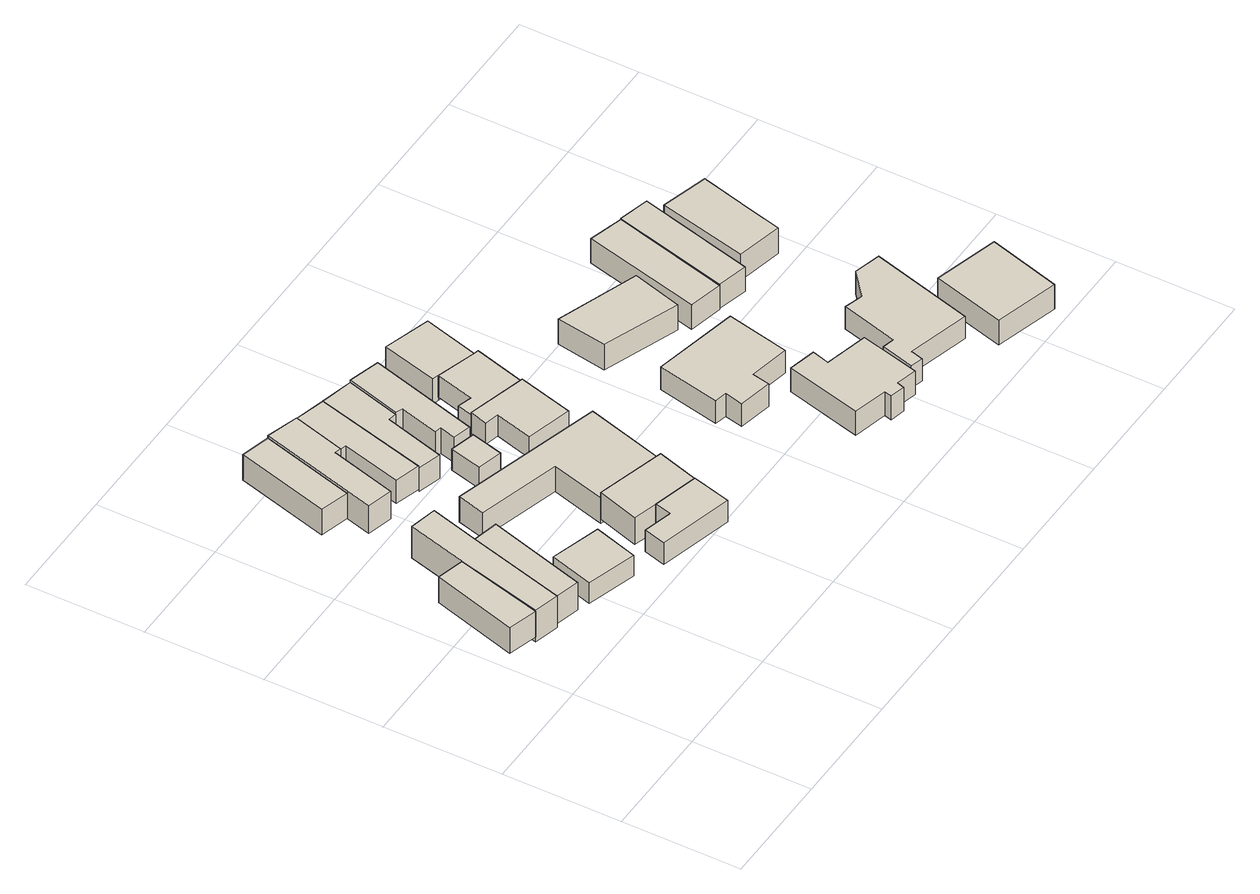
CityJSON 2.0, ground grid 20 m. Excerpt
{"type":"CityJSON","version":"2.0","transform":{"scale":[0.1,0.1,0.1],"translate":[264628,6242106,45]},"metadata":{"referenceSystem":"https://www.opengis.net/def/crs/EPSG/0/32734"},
"CityObjects":{
"building1":{"type":"Building","attributes":{"address":"91 Balfour Street Woodstock 7925 Cape Town","building":"house","building:levels":"1","footprint":{"type":"Polygon"},"plus_code":"CGXJXGXC+XPW","ground_height":49.22,"building_height":4.1,"roof_height":53.32},"geometry":[{"type":"Solid","lod":"1","boundaries":[[[[0,1,2,3]],[[1,4,5,2]],[[4,6,7,5]],[[6,0,3,7]],[[3,2,5,7]],[[6,4,1,0]]]]}]},
"building2":{"type":"Building","attributes":{"address":"93 Balfour Street Woodstock 7925 Cape Town","building":"house","building:levels":"1","footprint":{"type":"Polygon"},"plus_code":"CGXVX7X4+XVW","ground_height":49.3,"building_height":4.1,"roof_height":53.4},"geometry":[{"type":"Solid","lod":"1","boundaries":[[[[8,9,10,11,12,3]],[[9,13,14,11,10]],[[13,15,16,14]],[[15,17,18,16]],[[17,19,20,18]],[[19,8,3,12,20]],[[12,11,14,16,18,20]],[[19,17,15,13,9,8]]]]}]},
"building3":{"type":"Building","attributes":{"address":"95 Balfour Street Woodstock 7925 Cape Town","building":"house","building:levels":"1","footprint":{"type":"Polygon"},"plus_code":"CHX3XJXH+XGW","ground_height":49.3,"building_height":4.1,"roof_height":53.4},"geometry":[{"type":"Solid","lod":"1","boundaries":[[[[21,22,23,11]],[[22,24,25,23]],[[24,26,14,25]],[[26,21,11,14]],[[11,23,25,14]],[[26,24,22,21]]]]}]},
"building4":{"type":"Building","attributes":{"building":"yes","building:levels":"1","footprint":{"type":"Polygon"},"plus_code":"CHX8XRX4+XQX","ground_height":49.95,"building_height":4.1,"roof_height":54.05},"geometry":[{"type":"Solid","lod":"1","boundaries":[[[[27,28,29,30]],[[28,31,32,29]],[[31,33,34,32]],[[33,27,30,34]],[[30,29,32,34]],[[33,31,28,27]]]]}]},
"building5":{"type":"Building","attributes":{"address":"9 Chamberlain Street Woodstock Cape Town","building":"house","building:levels":"1","footprint":{"type":"Polygon"},"plus_code":"CHX5XQXC+X5X","ground_height":46.02,"building_height":4.1,"roof_height":50.12},"geometry":[{"type":"Solid","lod":"1","boundaries":[[[[35,36,37,38]],[[36,39,40,37]],[[39,41,42,40]],[[41,35,38,42]],[[38,37,40,42]],[[41,39,36,35]]]]}]},
"building6":{"type":"Building","attributes":{"address":"32 The Avenue Woodstock 7925 Cape Town","building":"house","building:levels":"1","footprint":{"type":"Polygon"},"plus_code":"CJX3XFXH+X8W","ground_height":49.91,"building_height":4.1,"roof_height":54.01},"geometry":[{"type":"Solid","lod":"1","boundaries":[[[[43,44,45,46,47,48]],[[44,49,50,46,45]],[[49,51,52,50]],[[51,53,54,52]],[[53,55,56,54]],[[55,43,48,47,56]],[[47,46,50,52,54,56]],[[55,53,51,49,44,43]]]]}]},
"building7":{"type":"Building","attributes":{"address":"7 Chamberlain Street Woodstock Cape Town","building":"house","building:levels":"1","footprint":{"type":"Polygon"},"plus_code":"CHX9X4X2+X4W","ground_height":46.52,"building_height":4.1,"roof_height":50.62},"geometry":[{"type":"Solid","lod":"1","boundaries":[[[[57,35,58,59,60,61]],[[35,41,42,62,59,58]],[[41,63,64,65,62,42]],[[63,66,67,65,64]],[[66,68,69,67]],[[68,70,71,69]],[[70,57,61,60,71]],[[60,59,62,65,67,69,71]],[[70,68,66,63,41,35,57]]]]}]},
"building8":{"type":"Building","attributes":{"address":"30 The Avenue Woodstock 7925 Cape Town","building":"house","building:levels":"1","footprint":{"type":"Polygon"},"plus_code":"CJX5XWX5+XQR","ground_height":49.79,"building_height":4.1,"roof_height":53.89},"geometry":[{"type":"Solid","lod":"1","boundaries":[[[[72,73,74,48]],[[73,75,76,77,74]],[[75,78,79,80,77,76]],[[78,81,45,80,79]],[[81,72,48,45]],[[48,74,77,80,45]],[[81,78,75,73,72]]]]}]},
"building9":{"type":"Building","attributes":{"address":"The Avenue Woodstock 7925 Cape Town","building":"house","building:levels":"1","footprint":{"type":"Polygon"},"plus_code":"CJX8XPXF+X4V","ground_height":48.74,"building_height":4.1,"roof_height":52.84},"geometry":[{"type":"Solid","lod":"1","boundaries":[[[[82,83,84,85]],[[83,86,87,84]],[[86,88,89,87]],[[88,90,91,89]],[[90,92,76,91]],[[92,82,85,76]],[[85,84,87,89,91,76]],[[92,90,88,86,83,82]]]]}]},
"building10":{"type":"Building","attributes":{"address":"5 Chamberlain Street Woodstock Cape Town","building":"house","building:levels":"1","footprint":{"type":"Polygon"},"plus_code":"CHXMX7X2+X2R","ground_height":46.45,"building_height":4.1,"roof_height":50.55},"geometry":[{"type":"Solid","lod":"1","boundaries":[[[[93,94,61,95]],[[94,96,97,61]],[[96,98,99,97]],[[98,100,101,99]],[[100,102,103,101]],[[102,93,95,103]],[[95,61,97,99,101,103]],[[102,100,98,96,94,93]]]]}]},
"building11":{"type":"Building","attributes":{"building":"yes","building:levels":"1","footprint":{"type":"Polygon"},"plus_code":"CJX2X6X3+XCR","ground_height":47.21,"building_height":4.1,"roof_height":51.31},"geometry":[{"type":"Solid","lod":"1","boundaries":[[[[104,105,106,107]],[[105,108,109,106]],[[108,110,111,109]],[[110,104,107,111]],[[107,106,109,111]],[[110,108,105,104]]]]}]},
"building12":{"type":"Building","attributes":{"address":"3 Chamberlain Street Woodstock Cape Town","building":"house","building:levels":"1","footprint":{"type":"Polygon"},"plus_code":"CHXWX7X8+X7W","ground_height":46.45,"building_height":4.1,"roof_height":50.55},"geometry":[{"type":"Solid","lod":"1","boundaries":[[[[112,93,95,113]],[[93,102,103,95]],[[102,114,115,103]],[[114,116,117,115]],[[116,118,119,117]],[[118,120,121,119]],[[120,112,113,121]],[[113,95,103,115,117,119,121]],[[120,118,116,114,102,93,112]]]]}]},
"building13":{"type":"Building","attributes":{"address":"1 Chamberlain Street Woodstock Cape Town","building":"house","building:levels":"1","footprint":{"type":"Polygon"},"plus_code":"CJX6X7X6+XPW","ground_height":46.75,"building_height":4.1,"roof_height":50.85},"geometry":[{"type":"Solid","lod":"1","boundaries":[[[[112,120,121,122,123,113]],[[120,124,125,122,121]],[[124,126,127,125]],[[126,128,129,127]],[[128,130,131,129]],[[130,132,133,131]],[[132,134,135,133]],[[134,112,113,123,135]],[[123,122,125,127,129,131,133,135]],[[134,132,130,128,126,124,120,112]]]]}]},
"building14":{"type":"Building","attributes":{"address":"24 The Avenue Woodstock 7925 Cape Town","building":"house","building:levels":"1","footprint":{"type":"Polygon"},"plus_code":"CJXHXFXV+X5R","ground_height":47.45,"building_height":4.1,"roof_height":51.55},"geometry":[{"type":"Solid","lod":"1","boundaries":[[[[136,137,138,139,140,141]],[[137,142,143,139,138]],[[142,144,145,143]],[[144,146,147,145]],[[146,148,149,147]],[[148,136,141,140,149]],[[140,139,143,145,147,149]],[[148,146,144,142,137,136]]]]}]},
"building15":{"type":"Building","attributes":{"address":"22 The Avenue Woodstock 7925 Cape Town","building":"house","building:levels":"1","footprint":{"type":"Polygon"},"plus_code":"CJXPXJXP+XGW","ground_height":46.9,"building_height":4.1,"roof_height":51},"geometry":[{"type":"Solid","lod":"1","boundaries":[[[[150,151,152,141]],[[151,153,154,152]],[[153,155,156,154]],[[155,157,158,156]],[[157,159,160,158]],[[159,161,138,160]],[[161,150,141,138]],[[141,152,154,156,158,160,138]],[[161,159,157,155,153,151,150]]]]}]},
"building16":{"type":"Building","attributes":{"address":"20 The Avenue Woodstock 7925 Cape Town","building":"house","building:levels":"1","footprint":{"type":"Polygon"},"plus_code":"CJXQXQXP+X8X","ground_height":46.9,"building_height":4.1,"roof_height":51},"geometry":[{"type":"Solid","lod":"1","boundaries":[[[[162,163,164,154]],[[163,165,166,164]],[[165,167,168,166]],[[167,169,156,168]],[[169,162,154,156]],[[154,164,166,168,156]],[[169,167,165,163,162]]]]}]},
"building17":{"type":"Building","attributes":{"address":"Salt River Cape Town","building":"house","building:levels":"1","footprint":{"type":"Polygon"},"plus_code":"CMXPXFXV+XWW","ground_height":48.18,"building_height":4.1,"roof_height":52.28},"geometry":[{"type":"Solid","lod":"1","boundaries":[[[[170,171,172,173]],[[171,174,175,172]],[[174,176,177,175]],[[176,178,179,177]],[[178,180,181,179]],[[180,182,183,181]],[[182,184,185,183]],[[184,170,173,185]],[[173,172,175,177,179,181,183,185]],[[184,182,180,178,176,174,171,170]]]]}]},
"building18":{"type":"Building","attributes":{"address":"99 Upper Balfour Street Salt River Cape Town","building":"house","building:levels":"1","footprint":{"type":"Polygon"},"plus_code":"CPX2XCX9+XGX","ground_height":49.5,"building_height":4.1,"roof_height":53.6},"geometry":[{"type":"Solid","lod":"1","boundaries":[[[[186,187,188,189]],[[187,190,191,188]],[[190,192,193,191]],[[192,194,195,193]],[[194,196,197,195]],[[196,198,199,197]],[[198,200,201,199]],[[200,202,203,201]],[[202,204,205,203]],[[204,186,189,205]],[[189,188,191,193,195,197,199,201,203,205]],[[204,202,200,198,196,194,192,190,187,186]]]]}]},
"building19":{"type":"Building","attributes":{"address":"21 The Avenue Salt River Cape Town","building":"house","building:levels":"1","footprint":{"type":"Polygon"},"plus_code":"CMXRXCXF+X7V","ground_height":47.61,"building_height":4.1,"roof_height":51.71},"geometry":[{"type":"Solid","lod":"1","boundaries":[[[[206,207,208,209]],[[207,210,211,208]],[[210,212,213,211]],[[212,206,209,213]],[[209,208,211,213]],[[212,210,207,206]]]]}]},
"building20":{"type":"Building","attributes":{"address":"101 Upper Balfour Street Salt River Cape Town","building":"house","building:levels":"1","footprint":{"type":"Polygon"},"plus_code":"CPXVX4XJ+XMW","ground_height":48.55,"building_height":4.1,"roof_height":52.65},"geometry":[{"type":"Solid","lod":"1","boundaries":[[[[214,215,216,217]],[[215,218,219,216]],[[218,220,221,219]],[[220,222,223,221]],[[222,224,225,223]],[[224,226,227,225]],[[226,228,229,227]],[[228,230,231,229]],[[230,232,233,231]],[[232,214,217,233]],[[217,216,219,221,223,225,227,229,231,233]],[[232,230,228,226,224,222,220,218,215,214]]]]}]},
"building21":{"type":"Building","attributes":{"address":"15 Upper Chamberlain Street Salt River Cape Town","building":"house","building:levels":"1","footprint":{"type":"Polygon"},"plus_code":"CPXCXPX3+XRR","ground_height":46.8,"building_height":4.1,"roof_height":50.9},"geometry":[{"type":"Solid","lod":"1","boundaries":[[[[234,235,236,237]],[[235,238,239,236]],[[238,240,241,239]],[[240,234,237,241]],[[237,236,239,241]],[[240,238,235,234]]]]}]},
"building22":{"type":"Building","attributes":{"address":"13 Upper Chamberlain Street Salt River Cape Town","building":"house","building:levels":"1","footprint":{"type":"Polygon"},"plus_code":"CPXPX4XX+X8R","ground_height":47.04,"building_height":4.1,"roof_height":51.14},"geometry":[{"type":"Solid","lod":"1","boundaries":[[[[242,243,241,244,245,237]],[[243,246,247,244,241]],[[246,248,249,247]],[[248,242,237,245,249]],[[245,244,247,249]],[[248,246,243,242]]]]}]},
"building23":{"type":"Building","attributes":{"address":"103 Upper Balfour Street Salt River Cape Town","building":"house","building:levels":"1","footprint":{"type":"Polygon"},"plus_code":"CQXCX6X9+X9V","ground_height":48.93,"building_height":4.1,"roof_height":53.03},"geometry":[{"type":"Solid","lod":"1","boundaries":[[[[250,251,252,253]],[[251,254,255,252]],[[254,256,257,255]],[[256,250,253,257]],[[253,252,255,257]],[[256,254,251,250]]]]}]},
"building24":{"type":"Building","attributes":{"address":"11 Upper Chamberlain Street Salt River Cape Town","building":"house","building:levels":"1","footprint":{"type":"Polygon"},"plus_code":"CQX4X6X6+XPW","ground_height":47.04,"building_height":4.1,"roof_height":51.14},"geometry":[{"type":"Solid","lod":"1","boundaries":[[[[258,259,260,261,262,263]],[[259,264,265,261,260]],[[264,266,267,265]],[[266,268,269,267]],[[268,258,263,262,269]],[[262,261,265,267,269]],[[268,266,264,259,258]]]]}]}
},
"vertices":[
[50,292,33],[88,438,33],[88,438,83],[50,292,83],[42,450,33],[42,450,83],[0,306,33],[0,306,83],
[50,292,23],[93,281,23],[93,281,83],[93,281,84],[50,292,84],[138,446,23],[138,446,84],[161,528,23],[161,528,84],[115,538,23],[115,538,84],[88,438,23],[88,438,84],
[93,281,31],[133,270,31],[133,270,84],[181,436,31],[181,436,84],[138,446,31],
[241,301,50],[157,326,50],[157,326,90],[241,301,90],[135,252,50],[135,252,90],[219,227,50],[219,227,90],
[204,832,2],[155,845,2],[155,845,51],[204,832,51],[111,687,2],[111,687,51],[160,673,2],[160,673,51],
[407,236,48],[330,256,48],[330,256,89],[330,256,90],[407,236,90],[407,236,89],[323,228,48],[323,228,90],[274,241,48],[274,241,90],[264,204,48],[264,204,90],[390,171,48],[390,171,90],
[258,816,2],[204,832,55],[204,832,56],[258,816,56],[258,816,55],[160,673,56],[148,630,2],[148,630,51],[148,630,56],[191,618,2],[191,618,56],[222,730,2],[222,730,56],[233,727,2],[233,727,56],
[407,236,37],[428,306,37],[428,306,89],[312,338,37],[312,338,78],[312,338,89],[290,268,37],[290,268,78],[290,268,89],[330,256,37],
[428,306,29],[467,443,29],[467,443,78],[428,306,78],[211,515,29],[211,515,78],[198,468,29],[198,468,78],[337,429,29],[337,429,78],[312,338,29],
[309,802,10],[258,816,10],[309,802,55],[233,727,10],[233,727,55],[243,725,10],[243,725,55],[216,624,10],[216,624,55],[259,612,10],[259,612,55],
[336,520,22],[350,574,22],[350,574,63],[336,520,63],[308,585,22],[308,585,63],[294,531,22],[294,531,63],
[364,789,10],[364,789,55],[256,609,10],[256,609,55],[295,598,10],[295,598,55],[324,700,10],[324,700,55],[338,697,10],[338,697,55],
[338,697,59],[364,789,59],[350,692,10],[350,692,59],[331,627,10],[331,627,59],[342,624,10],[342,624,59],[335,597,10],[335,597,59],[365,589,10],[365,589,59],[417,774,10],[417,774,59],
[487,573,24],[388,600,24],[388,600,60],[388,600,65],[487,573,65],[487,573,60],[378,570,24],[378,570,65],[403,564,24],[403,564,65],[385,501,24],[385,501,65],[462,480,24],[462,480,65],
[487,573,18],[512,662,18],[512,662,60],[504,664,18],[504,664,60],[437,684,18],[437,684,60],[419,619,18],[419,619,60],[395,626,18],[395,626,60],[388,600,18],
[504,664,11],[530,757,11],[530,757,60],[451,781,11],[451,781,60],[426,687,11],[426,687,60],[437,684,11],
[749,379,29],[604,410,29],[604,410,73],[749,379,73],[581,304,29],[581,304,73],[602,300,29],[602,300,73],[595,269,29],[595,269,73],[652,257,29],[652,257,73],[658,287,29],[658,287,73],[726,273,29],[726,273,73],
[796,182,40],[723,200,40],[723,200,86],[796,182,86],[731,229,40],[731,229,86],[685,240,40],[685,240,86],[652,111,40],[652,111,86],[710,97,40],[710,97,86],[707,84,40],[707,84,86],[732,78,40],[732,78,86],[736,91,40],[736,91,86],[771,82,40],[771,82,86],
[761,544,18],[623,593,18],[623,593,67],[761,544,67],[609,508,18],[609,508,67],[737,460,18],[737,460,67],
[918,85,33],[966,259,33],[966,259,76],[918,85,76],[921,271,33],[921,271,76],[879,236,33],[879,236,76],[848,245,33],[848,245,76],[822,149,33],[822,149,76],[802,154,33],[802,154,76],[787,98,33],[787,98,76],[808,92,33],[808,92,76],[814,113,33],[814,113,76],
[861,629,12],[803,645,12],[803,645,59],[861,629,59],[754,447,12],[754,447,59],[811,434,12],[811,434,59],
[861,629,14],[811,434,14],[811,434,61],[861,629,61],[862,421,14],[862,421,61],[912,616,14],[912,616,61],
[1039,7,33],[1074,129,33],[1074,129,80],[1039,7,80],[965,159,33],[965,159,80],[931,37,33],[931,37,80],
[971,472,11],[996,568,11],[996,568,58],[996,568,61],[971,472,61],[971,472,58],[917,590,11],[917,590,61],[882,440,11],[882,440,61],[959,423,11],[959,423,61]
]}
